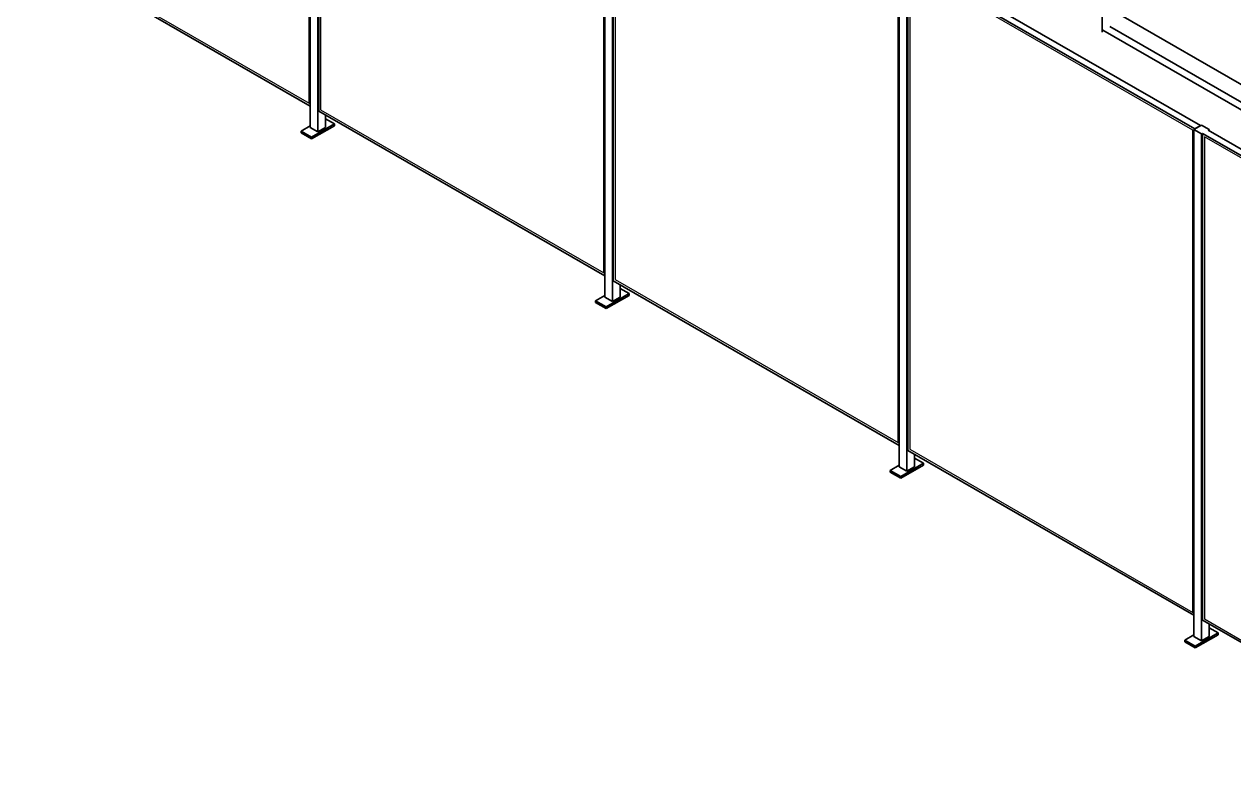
# Model space of a CAD drawing. Header units: millimetres. Extents: x 0 to 84100, y 0 to 59400.
# Drawn here: x 51300 to 55771, y 21107 to 23918 of the extents above; entities that cross this region are included whole.
import ezdxf

# ---------------------------------------------------------------- set-up
doc = ezdxf.new("R2010")
doc.units = ezdxf.units.MM
doc.header["$LTSCALE"] = 100
doc.layers.add('Visible (ISO)', color=7, linetype='Continuous', lineweight=35)
doc.layers.add('Visible Narrow (ISO)', color=7, linetype='Continuous', lineweight=25)

msp = doc.modelspace()

# ---------------------------------------------------------------- linework, layer by layer
at = {"layer": 'Visible (ISO)'}
for p, q in [((52356.65, 23536.3), (52356.65, 25410.12)), ((52384.94, 23520.02), (52384.94, 25393.83)), ((52388.47, 23597.27), (52388.47, 25395.87)), ((53445.6, 22909.22), (53445.6, 24783.04)), ((53473.88, 22892.94), (53473.88, 24766.75)), ((53477.42, 22970.19), (53477.42, 24768.79)), ((51299.53, 24224.35), (52356.65, 23615.59)), ((54534.54, 22282.14), (54534.54, 24155.96)), ((54587.57, 24153.92), (55648.24, 23543.13)), ((54562.83, 22265.85), (54562.83, 24139.67)), ((55627.02, 23530.91), (54566.36, 24141.71)), ((54566.36, 22343.1), (54566.36, 24141.71)), ((55284.08, 23888.05), (55284.08, 24032.95)), ((55927.54, 23620.55), (55312.36, 23974.8)), ((55902.82, 23541.72), (55287.64, 23895.98)), ((55312.36, 23910.22), (55927.54, 23555.96)), ((52388.47, 23597.27), (53445.6, 22988.51)), ((52413.22, 23536.3), (52413.22, 23583.01)), ((52413.22, 23568.88), (52446.81, 23549.54)), ((52323.07, 23523.07), (52356.65, 23542.41)), ((52361.96, 23500.67), (52323.07, 23523.07)), ((52323.07, 23516.53), (52323.07, 23523.07)), ((52356.65, 23536.3), (52384.94, 23520.02)), ((52446.81, 23549.54), (52361.96, 23500.67)), ((52361.96, 23494.13), (52446.81, 23543)), ((52384.94, 23520.02), (52413.22, 23536.3)), ((52446.81, 23543), (52446.81, 23549.54)), ((55623.49, 23528.88), (55651.77, 23545.17)), ((55651.77, 23512.59), (55623.49, 23528.88)), ((55623.49, 21655.06), (55623.49, 23528.88)), ((55627.02, 23530.91), (55648.24, 23543.13)), ((55651.77, 23545.17), (55680.05, 23528.88)), ((55680.05, 23528.88), (55676.52, 23526.84)), ((55676.52, 23526.84), (56737.18, 22916.05)), ((55680.05, 23524.81), (55680.05, 23528.88)), ((52323.07, 23516.53), (52361.96, 23494.13)), ((52361.96, 23494.13), (52361.96, 23500.67)), ((55655.31, 23514.63), (55651.77, 23512.59)), ((55651.77, 21638.77), (55651.77, 23512.59)), ((56715.97, 22903.83), (55655.31, 23514.63)), ((55655.31, 21716.02), (55655.31, 23514.63)), ((53477.42, 22970.19), (54534.54, 22361.43)), ((53502.17, 22909.22), (53502.17, 22955.93)), ((53502.17, 22941.8), (53535.75, 22922.46)), ((53412.01, 22895.99), (53445.6, 22915.33)), ((53450.9, 22873.59), (53412.01, 22895.99)), ((53412.01, 22889.45), (53412.01, 22895.99)), ((53445.6, 22909.22), (53473.88, 22892.94)), ((53535.75, 22922.46), (53450.9, 22873.59)), ((53450.9, 22867.05), (53535.75, 22915.92)), ((53473.88, 22892.94), (53502.17, 22909.22)), ((53535.75, 22915.92), (53535.75, 22922.46)), ((53412.01, 22889.45), (53450.9, 22867.05)), ((53450.9, 22867.05), (53450.9, 22873.59)), ((54566.36, 22343.1), (55623.49, 21734.35)), ((54591.11, 22282.14), (54591.11, 22328.85)), ((54591.11, 22314.72), (54624.7, 22295.38)), ((54500.95, 22268.91), (54534.54, 22288.25)), ((54534.54, 22282.14), (54562.83, 22265.85)), ((54624.7, 22295.38), (54539.85, 22246.51)), ((54539.85, 22239.97), (54624.7, 22288.84)), ((54562.83, 22265.85), (54591.11, 22282.14)), ((54624.7, 22288.84), (54624.7, 22295.38)), ((54539.85, 22246.51), (54500.95, 22268.91)), ((54500.95, 22262.37), (54500.95, 22268.91)), ((54500.95, 22262.37), (54539.85, 22239.97)), ((54539.85, 22239.97), (54539.85, 22246.51)), ((55655.31, 21716.02), (56712.43, 21107.27)), ((55680.05, 21655.06), (55680.05, 21701.77)), ((55589.9, 21641.83), (55623.49, 21661.17)), ((55623.49, 21655.06), (55651.77, 21638.77)), ((55713.64, 21668.29), (55628.79, 21619.43)), ((55628.79, 21612.89), (55713.64, 21661.75)), ((55651.77, 21638.77), (55680.05, 21655.06)), ((55680.05, 21687.64), (55713.64, 21668.29)), ((55713.64, 21661.75), (55713.64, 21668.29)), ((55628.79, 21619.43), (55589.9, 21641.83)), ((55589.9, 21635.29), (55589.9, 21641.83)), ((55589.9, 21635.29), (55628.79, 21612.89)), ((55628.79, 21612.89), (55628.79, 21619.43))]:
    msp.add_line(p, q, dxfattribs=at)
at = {"layer": 'Visible Narrow (ISO)'}
for p, q in [((52353.12, 23625.8), (52353.12, 25408.05)), ((52395.54, 25383.62), (52395.54, 23601.37)), ((53442.06, 22998.72), (53442.06, 24780.97)), ((53484.49, 24756.54), (53484.49, 22974.29)), ((51306.6, 24228.45), (52353.12, 23625.8)), ((54531.01, 22371.64), (54531.01, 24153.89)), ((54573.43, 24129.46), (54573.43, 22347.21)), ((55619.95, 23526.81), (54573.43, 24129.46)), ((52395.54, 23601.37), (53442.06, 22998.72)), ((55619.95, 21744.56), (55619.95, 23526.81)), ((55662.38, 23502.38), (55662.38, 21720.13)), ((56708.9, 22899.73), (55662.38, 23502.38)), ((53484.49, 22974.29), (54531.01, 22371.64)), ((54573.43, 22347.21), (55619.95, 21744.56)), ((55662.38, 21720.13), (56708.9, 21117.48))]:
    msp.add_line(p, q, dxfattribs=at)

doc.saveas('drawing.dxf')
